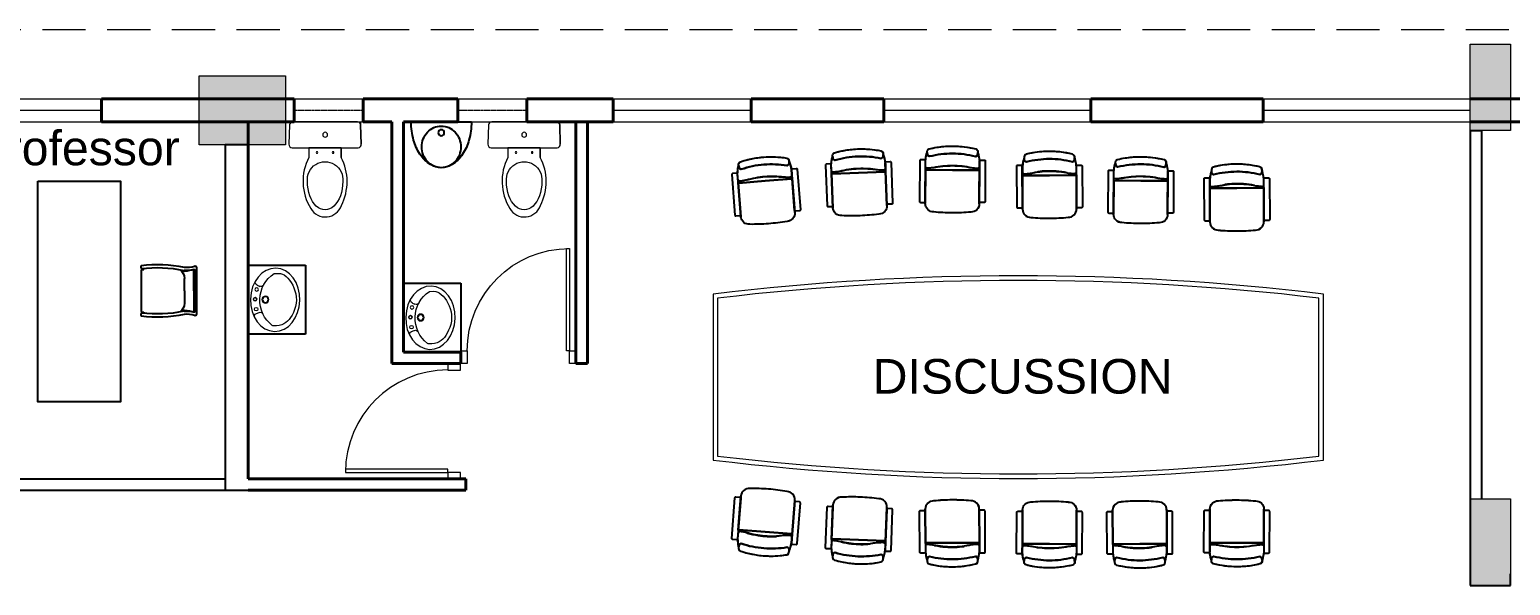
# Model space of a CAD drawing. Header units: inches. Extents: x 150067 to 167379, y -92057 to -49035.
# Drawn here: x 158215 to 159503, y -63292 to -62810 of the extents above; entities that cross this region are included whole.
import ezdxf

# ---------------------------------------------------------------- set-up
doc = ezdxf.new("R2010")
doc.units = ezdxf.units.IN
doc.header["$LTSCALE"] = 0.1
doc.header["$MEASUREMENT"] = 0
doc.linetypes.add('HIDDEN', pattern=[0.375, 0.25, -0.125])
for name, color, linetype, lineweight in [('_FURNITURE2', 30, 'Continuous', 25), ('COR HA', 40, 'Continuous', 18), ('DOOR', 10, 'Continuous', 15), ('FURN', 161, 'Continuous', 13), ('Layer4', 10, 'Continuous', 25), ('thin ha', 253, 'Continuous', 5), ('wall', 6, 'Continuous', 40), ('win', 102, 'Continuous', 20)]:
    doc.layers.add(name, color=color, linetype=linetype, lineweight=lineweight)
doc.layers.add('Layer1', color=7, linetype='Continuous')
doc.layers.add('SANI', color=10, linetype='Continuous')
doc.styles.add('1MM', font='arial.ttf', dxfattribs={"height": 1000})

# ---------------------------------------------------------------- blocks, each defined once
blk = doc.blocks.new('WC1')
at = {"layer": 'DOOR'}
for p, q in [((-29.3, -7.5), (-29.8, -22.7)), ((24.3, -5), (-26.8, -5))]:
    blk.add_line(p, q, dxfattribs=at)
for points in [[(26.8, -7.5), (27.3, -22.7, -0.423393), (24.7, -25.4), (-27.3, -25.4, -0.423393), (-29.8, -22.7), (-29.3, -7.5, -0.405093), (-26.8, -5), (24.3, -5, -0.405093), (26.8, -7.5, -0.407682)], [(11.5, -25.4), (11.5, -33, -0.265683), (10, -73.3, -0.649464), (-14.1, -70.9, -0.243179), (-14, -33), (-14, -25.4), (11.5, -25.4)], [(12.6, -52, 1.119632), (-15.2, -52, 17.71796)]]:
    blk.add_lwpolyline(points, format="xyb", dxfattribs=at)
blk.add_lwpolyline([(-14, -25.4), (-14, -33)], dxfattribs=at)
for centre, radius in [((-1.3, -15.2), 1.91), ((-7.6, -29.2), 0.636), ((5.1, -29.2), 0.636)]:
    blk.add_circle(centre, radius, dxfattribs=at)
blk.add_arc((-26.8, -7.5), 2.54, 90, 178.2101, dxfattribs=at)
blk.add_ellipse((-1.3, -52), major_axis=(0, -22.4), ratio=0.622298, start_param=4.712389, end_param=7.853982, dxfattribs=at)
blk = doc.blocks.new('UR1P')
at = {"layer": 'SANI'}
for points in [[(-29.7, 0, 0.066402), (-27.3, -18, 0.078959), (-21, -32, 0.107161), (-10.6, -42.2, 0.141785), (0, -45.2, 0.141785), (10.6, -42.2, 0.107161), (21, -32, 0.078959), (27.3, -18, 0.066402), (29.7, 0)], [(0, -45.2, 0.104192), (7.3, -43.7, 0.100673), (13.6, -39.2, 0.096065), (17.8, -32.6, 0.093043), (19.3, -24.7, 0.093043), (17.8, -16.8, 0.096065), (13.6, -10.2, 0.100673), (7.3, -5.7, 0.104192), (0, -4.2, 0.104192), (-7.3, -5.7, 0.100673), (-13.6, -10.2, 0.096065), (-17.8, -16.8, 0.093043), (-19.3, -24.7, 0.093043), (-17.8, -32.6, 0.096065), (-13.6, -39.2, 0.100673), (-7.3, -43.7, 0.104192)]]:
    blk.add_lwpolyline(points, format="xyb", close=True, dxfattribs=at)
blk.add_circle((0, -10.8), 2.97, dxfattribs=at)
blk = doc.blocks.new('WB5')
at = {"layer": 'DOOR'}
for p, q in [((4.7, 11.3), (6.8, 10.5)), ((5.3, -11), (7.3, -10.1))]:
    blk.add_line(p, q, dxfattribs=at)
for points in [[(2.4, 0.1, 1), (5, 0.1, 1)], [(3.2, 7.9, 1), (5.9, 7.9, 1)], [(3.6, -7.7, -1), (6.3, -7.6, -1)]]:
    blk.add_lwpolyline(points, format="xyb", close=True, dxfattribs=at)
for centre, radius in [((3.7, 0.1), 1.32), ((11.8, 0.3), 2.73), ((11.8, 0.3), 2.19)]:
    blk.add_circle(centre, radius, dxfattribs=at)
for centre, radius, start, end in [((5.6, 13.6), 2.49, 151.6403, 249.4649), ((7.7, 12.8), 2.49, 249.4649, 334.3015), ((32.6, 0.8), 25.2, 127.6693, 236.45), ((18.2, 19.4), 1.66, 91.5976, 127.6693), ((6.3, -13.3), 2.49, 113.4041, 211.2287), ((8.3, -12.4), 2.49, 28.5675, 113.4041)]:
    blk.add_arc(centre, radius, start, end, dxfattribs=at)
blk.add_ellipse((19.5, 0.5), major_axis=(-0.6, 24.9), ratio=0.783308, dxfattribs=at)
blk.add_open_spline([(18.7, -20.2), (23.5, -20.6), (25, -20), (30.8, -16.4), (34.3, -10.8), (37.3, 2.3), (34.9, 9.5), (28.9, 18.7), (25, 21.3), (18.2, 21.1)], degree=3, knots=[3.262053, 3.262053, 3.262053, 3.262053, 3.577225, 3.577225, 4.479784, 4.479784, 5.382343, 5.382343, 6.141594, 6.141594, 6.141594, 6.141594], dxfattribs=at)
blk = doc.blocks.new('A$C764D24B9')
at = {"layer": 'DOOR'}
for points in [[(0.056, 0.111), (0.083, 0.111), (0.083, 1), (0.056, 1)], [(0, 0), (0.056, 0), (0.056, 0.111), (0, 0.111)], [(0.944, 0), (1, 0), (1, 0.111), (0.944, 0.111)]]:
    blk.add_lwpolyline(points, close=True, dxfattribs=at)
blk.add_arc((0.056, 0.111), 0.889, 0, 90, dxfattribs=at)
blk = doc.blocks.new('yttu')
at = {"layer": 'thin ha', "linetype": 'Continuous', "lineweight": 20, "ltscale": 0.1}
blk.add_hatch(color=2, dxfattribs=at).paths.add_polyline_path([(-6879.58, -1156.369), (-6878.83, -1156.369), (-6878.83, -1156.969), (-6879.58, -1156.969)])
at = {"layer": 'thin ha', "color": 2, "linetype": 'Continuous', "lineweight": 20, "ltscale": 0.1}
blk.add_lwpolyline([(-6879.58, -1156.369), (-6878.83, -1156.369), (-6878.83, -1156.969), (-6879.58, -1156.969)], close=True, dxfattribs=at)
blk = doc.blocks.new('chair')
at = {"layer": '_FURNITURE2', "color": 8}
for p, q in [((7.9, 23.5), (37.6, 23.6)), ((37.1, 23.1), (37.2, 0.1)), ((37.1, 23.1), (37.3, -22.9)), ((39.7, 23.6), (37.6, 23.6)), ((37.2, 0.1), (37.3, -22.9)), ((37.8, -23.4), (8, -23.5)), ((37.8, -23.4), (39.8, -23.4))]:
    blk.add_line(p, q, dxfattribs=at)
for points in [[(8.9, 27.7), (8.9, 24.3, 0.414214), (9.7, 23.5), (45.1, 23.7, 0.414214), (45.9, 24.5), (45.9, 27.9, 0.414214), (45.1, 28.7), (9.7, 28.5, 0.414214)], [(37.8, -23.4, -0.414214), (37.3, -22.9), (37.2, 0.1), (37.1, 23.1, -0.414214), (37.6, 23.6), (7.9, 23.5, 0.419548), (0.7, 16.2, 0.022912), (0, 0, 0.022912), (0.8, -16.2, 0.419548), (8, -23.5)], [(52.4, -21.9, -0.077586), (50.8, -21.6, -0.283971), (49.1, -20.2, -0.119234), (49.1, -19.8, 0.061068), (51.5, 0.2, 0.061068), (49, 20.1, -0.119234), (49, 20.6, -0.283971), (50.6, 22, -0.077586), (52.3, 22.2, 0.081923), (41.8, 23.6), (39.7, 23.6, 0.281832), (38.6, 21.8, 0.029927), (39.1, 16.7, -0.051852), (40.9, 0.1, -0.051852), (39.2, -16.4, 0.029927), (38.7, -21.6, 0.281832), (39.8, -23.4), (42, -23.4, 0.081807)], [(55.6, -20, 0.060704), (58, 0.2, 0.060704), (55.5, 20.4, 0.260235), (54.3, 21.8, 0.174496), (50.6, 22, 0.168162), (49.5, 21.3, 0.174383), (49, 20.1, -0.061068), (51.5, 0.2, -0.061068), (49.1, -19.8, 0.174383), (49.6, -21, 0.168162), (50.8, -21.6, 0.077586), (52.4, -21.9, 0.095616), (54.4, -21.5, 0.260235)], [(9.1, -27.7), (9.1, -24.3, -0.414214), (9.9, -23.5), (45.3, -23.3, -0.414214), (46.1, -24.1), (46.1, -27.5, -0.414214), (45.3, -28.3), (9.9, -28.5, -0.414214)]]:
    blk.add_lwpolyline(points, format="xyb", close=True, dxfattribs=at)
for centre, radius, start, end in [((176.8, 0.6), 176.8, 174.9426, 180.1927), ((7.9, 16.3), 7.19, 90.1926, 181.2342), ((37.6, 23.1), 0.5, 90.1926, 180.1926), ((37.6, 23.1), 0.5, 90.1926, 180.1926), ((41.3, 21.4), 2.81, 125.9737, 198.9777), ((40.6, 21.9), 2, 117.2343, 180.1926), ((94.1, 23.8), 55.6, 183.4433, 194.0328), ((43.6, -337.2), 360.9, 89.7595, 90.6257), ((40.7, -16.9), 40.8, 73.5597, 83.8214), ((52.7, 19.2), 3.03, 23.05, 97.5606), ((-26.2, -0.1), 84.2, 10.1638, 14.0877), ((-26.2, -0.1), 84.2, 359.0156, 10.1638), ((176.8, 0.6), 176.8, 180.1924, 185.4425), ((-36.1, -0.1), 77.1, 355.7818, 7.7602), ((-39.6, 0.1), 80.6, 348.924, 355.8165), ((-26.2, -0.1), 84.2, 350.853, 359.0159), ((8, -16.3), 7.19, 179.1509, 270.1926), ((37.8, -22.9), 0.5, 180.1926, 270.1926), ((37.8, -22.9), 0.5, 180.1926, 270.1926), ((75.6, -22.6), 36.8, 168.6979, 178.212), ((40.7, -21.6), 2, 175.7302, 243.1508), ((40.7, -21.6), 2, 180.1926, 243.1508), ((40.4, 491.2), 514.6, 269.9303, 270.4548), ((41.5, 15.4), 38.9, 274.4404, 282.2115), ((42.7, 9.1), 32.5, 282.5804, 287.4737), ((52.9, -19.1), 2.85, 259.9826, 340.177), ((-26.2, -0.1), 84.2, 346.2974, 350.853)]:
    blk.add_arc(centre, radius, start, end, dxfattribs=at)
blk = doc.blocks.new('A$C2C166547')
at = {"color": 0}
for p, q in [((0.201, 0.464), (0.017, 0.464)), ((0.201, 0.456), (0.018, 0.456)), ((0.201, 0.455), (0.018, 0.455)), ((0.201, 0.464), (0.385, 0.464)), ((0.201, 0.456), (0.385, 0.456)), ((0.201, 0.455), (0.385, 0.455)), ((0.201, 0.374), (0.094, 0.374)), ((0.201, 0.374), (0.308, 0.374)), ((0.016, 0.02), (0.006, 0.02)), ((0.016, 0.02), (0.006, 0.016)), ((0.017, 0.001), (0.016, 0.02)), ((0.385, 0.001), (0.387, 0.02)), ((0.387, 0.02), (0.396, 0.016)), ((0.387, 0.02), (0.396, 0.02))]:
    blk.add_line(p, q, dxfattribs=at)
blk.add_lwpolyline([(0.023, 0.369, 0.080461), (0.008, 0, 0.080461)], format="xyb", dxfattribs=at)
for centre, radius, start, end in [((0.018, 0.461), 0.00242, 100.345, 201.3742), ((-0.216, 0.394), 0.241, 354.5513, 15.9626), ((0.018, 0.455), 0.000725, 87.3762, 197.5208), ((0.018, 0.454), 0.000433, 71.7715, 189.2202), ((-0.282, 0.346), 0.317, 1.1591, 17.5641), ((0.685, 0.346), 0.317, 162.4359, 178.8409), ((0.618, 0.394), 0.241, 164.0374, 185.4487), ((0.384, 0.461), 0.00242, 338.6258, 79.655), ((0.385, 0.455), 0.000725, 342.4792, 92.6238), ((0.385, 0.454), 0.000433, 350.7798, 108.2285), ((0.095, 0.276), 0.0978, 90.5164, 143.1927), ((0.307, 0.276), 0.0978, 36.8073, 89.4836), ((-0.752, 0.137), 1.154, 353.1637, 11.5643), ((0.014, -0.011), 0.012, 71.7536, 116.5375), ((0.389, -0.011), 0.012, 63.4625, 108.2464)]:
    blk.add_arc(centre, radius, start, end, dxfattribs=at)

msp = doc.modelspace()

# ---------------------------------------------------------------- hatches: boundary and pattern name
at = {"layer": 'thin ha', "linetype": 'Continuous', "lineweight": 20, "ltscale": 0.1}
for points in [[(159467.59, -62822.34), (159502.59, -62822.34), (159502.59, -62897.34), (159467.59, -62897.34)], [(159467.59, -63217.34), (159502.59, -63217.34), (159502.59, -63292.34), (159467.59, -63292.34)]]:
    msp.add_hatch(color=2, dxfattribs=at).paths.add_polyline_path(points)

# ---------------------------------------------------------------- linework, layer by layer
at = {"elevation": 23680.86}
msp.add_lwpolyline([(158222.34, -62941.54), (158294.06, -62941.54), (158294.06, -63132.9), (158222.34, -63132.9)], close=True, dxfattribs=at)
msp.add_lwpolyline([(158358.46, -63015.43, -0.1025232), (158349.72, -63016.39, 0.0804606), (158312, -63014.83, 0.3022999), (158312.29, -63017.27, -0.1979323), (158312.36, -63018.19, 0.028193), (158312, -63023.59), (158312, -63036.6), (158312, -63049.6, 0.028193), (158312.36, -63055.01, -0.1979323), (158312.29, -63055.92, 0.3022999), (158312, -63058.37, 0.0804606), (158349.72, -63056.81, -0.1025232), (158358.46, -63057.77, 0.5871113), (158360.38, -63056.69), (158360.38, -63016.51, 0.5871113)], format="xyb", close=True, dxfattribs=at)
at = {"layer": 'COR HA', "linetype": 'Continuous', "lineweight": 25, "ltscale": 0.1}
for p, q in [((158277.59, -62869.84, 23680.86), (158277.59, -62889.84, 23680.86)), ((158842.44, -62869.84, 23680.86), (158842.44, -62889.84, 23680.86)), ((158957.88, -62869.84, 23680.86), (158957.88, -62889.84, 23680.86)), ((159137.88, -62869.84, 23680.86), (159137.88, -62889.84, 23680.86)), ((159287.59, -62869.84, 23680.86), (159287.59, -62889.84, 23680.86))]:
    msp.add_line(p, q, dxfattribs=at)
at = {"layer": 'COR HA', "linetype": 'Continuous', "lineweight": 25, "ltscale": 0.1, "elevation": 23680.86}
msp.add_lwpolyline([(158842.44, -62889.84), (158842.44, -62869.84)], dxfattribs=at)
at = {"layer": 'DOOR', "linetype": 'HIDDEN', "ltscale": 1500}
msp.add_line((157720.09, -62809.84, 23680.86), (164757.63, -62809.84, 23680.86), dxfattribs=at)
at = {"layer": 'FURN', "linetype": 'Continuous', "ltscale": 0.1, "elevation": 23680.86, "flags": 128}
msp.add_lwpolyline([(159340.14, -63183.56), (159340.14, -63039.56, 0.0602799), (158809.33, -63039.56), (158809.33, -63183.56, 0.0602799), (159340.14, -63183.56)], format="xyb", dxfattribs=at)
at = {"layer": 'FURN', "color": 1, "linetype": 'Continuous', "ltscale": 0.1, "elevation": 23680.86, "flags": 128}
msp.add_lwpolyline([(159336.14, -63180.15), (159336.14, -63042.98, 0.0589679), (158813.33, -63042.98), (158813.33, -63180.15, 0.0589679)], format="xyb", close=True, dxfattribs=at)
at = {"layer": 'Layer1', "color": 6, "linetype": 'Continuous', "ltscale": 0.1}
for p, q in [((159467.59, -62897.34, 23680.86), (159467.59, -63292.34, 23680.86)), ((159467.59, -62897.34, 23680.86), (159477.59, -62897.34, 23680.86)), ((159477.59, -62897.34, 23680.86), (159477.59, -63217.34, 23680.86)), ((158405.09, -62909.84, 23680.86), (158385.09, -62909.84, 23680.86)), ((158385.09, -62909.84, 23680.86), (158385.09, -63209.84, 23680.86)), ((158157.59, -63199.84, 23680.86), (158385.09, -63199.84, 23680.86)), ((158157.59, -63209.84, 23680.86), (158385.09, -63209.84, 23680.86)), ((158385.09, -63209.84, 23680.86), (158405.09, -63209.84, 23680.86)), ((159502.59, -63292.34, 23680.86), (159502.59, -63282.34, 23680.86)), ((159467.59, -63292.34, 23680.86), (159502.59, -63292.34, 23680.86))]:
    msp.add_line(p, q, dxfattribs=at)
at = {"layer": 'Layer4', "linetype": 'Continuous', "ltscale": 0.1}
for p, q in [((158405.09, -63014.27, 23680.86), (158455.09, -63014.27, 23680.86)), ((158455.09, -63014.27, 23680.86), (158455.09, -63074.27, 23680.86)), ((158540.09, -63029.84, 23680.86), (158590.09, -63029.84, 23680.86)), ((158590.09, -63029.84, 23680.86), (158590.09, -63089.84, 23680.86)), ((158455.09, -63074.27, 23680.86), (158405.09, -63074.27, 23680.86))]:
    msp.add_line(p, q, dxfattribs=at)
at = {"layer": 'thin ha', "color": 2, "linetype": 'Continuous', "lineweight": 20, "ltscale": 0.1, "elevation": 23680.86}
for points in [[(159467.59, -62822.34), (159502.59, -62822.34), (159502.59, -62897.34), (159467.59, -62897.34)], [(159467.59, -63217.34), (159502.59, -63217.34), (159502.59, -63292.34), (159467.59, -63292.34)]]:
    msp.add_lwpolyline(points, close=True, dxfattribs=at)
at = {"layer": 'wall', "linetype": 'Continuous', "ltscale": 0.1}
for p, q in [((158277.59, -62889.84, 23680.86), (158277.59, -62869.84, 23680.86)), ((158445.27, -62889.84, 23680.86), (158445.27, -62869.84, 23680.86)), ((158445.27, -62889.84, 23680.86), (158445.27, -62869.84, 23680.86)), ((158445.27, -62889.84, 23680.86), (158445.27, -62869.84, 23680.86)), ((158445.27, -62889.84, 23680.86), (158445.27, -62869.84, 23680.86)), ((158505.27, -62889.84, 23680.86), (158505.27, -62869.84, 23680.86)), ((158505.27, -62889.84, 23680.86), (158505.27, -62869.84, 23680.86)), ((158505.27, -62889.84, 23680.86), (158505.27, -62869.84, 23680.86)), ((158505.27, -62889.84, 23680.86), (158505.27, -62869.84, 23680.86)), ((158540.52, -62869.84, 23680.86), (158587.5, -62869.84, 23680.86)), ((158540.52, -62869.84, 23680.86), (158587.5, -62869.84, 23680.86)), ((158540.52, -62869.84, 23680.86), (158587.5, -62869.84, 23680.86)), ((158587.5, -62889.84, 23680.86), (158587.5, -62869.84, 23680.86)), ((158587.5, -62889.84, 23680.86), (158587.5, -62869.84, 23680.86)), ((158647.5, -62889.84, 23680.86), (158647.5, -62869.84, 23680.86)), ((158647.5, -62889.84, 23680.86), (158647.5, -62869.84, 23680.86)), ((158842.44, -62889.84, 23680.86), (158842.44, -62869.84, 23680.86)), ((158957.88, -62869.84, 23680.86), (158957.88, -62889.84, 23680.86)), ((159137.88, -62889.84, 23680.86), (159137.88, -62869.84, 23680.86)), ((159287.59, -62869.84, 23680.86), (159287.59, -62889.84, 23680.86)), ((158445.27, -62889.84, 23680.86), (158405.09, -62889.84, 23680.86)), ((158405.09, -63199.84, 23680.86), (158405.09, -62889.84, 23680.86)), ((158445.27, -62889.84, 23680.86), (158405.09, -62889.84, 23680.86)), ((158445.27, -62889.84, 23680.86), (158442.49, -62889.84, 23680.86)), ((158445.27, -62889.84, 23680.86), (158442.49, -62889.84, 23680.86)), ((158530.09, -62889.84, 23680.86), (158505.27, -62889.84, 23680.86)), ((158530.09, -62889.84, 23680.86), (158505.27, -62889.84, 23680.86)), ((158530.09, -63089.84, 23680.86), (158530.09, -62889.84, 23680.86)), ((158530.09, -63099.84, 23680.86), (158530.09, -62889.84, 23680.86)), ((158587.5, -62889.84, 23680.86), (158540.09, -62889.84, 23680.86)), ((158587.5, -62889.84, 23680.86), (158540.09, -62889.84, 23680.86)), ((158587.5, -62889.84, 23680.86), (158584.72, -62889.84, 23680.86)), ((158587.5, -62889.84, 23680.86), (158584.72, -62889.84, 23680.86)), ((158690.09, -62889.84, 23680.86), (158647.5, -62889.84, 23680.86)), ((158690.09, -62889.84, 23680.86), (158647.5, -62889.84, 23680.86)), ((158690.09, -63099.84, 23680.86), (158690.09, -62889.84, 23680.86)), ((158540.09, -63089.84, 23680.86), (158540.09, -63014.84, 23680.86)), ((158540.09, -63089.84, 23680.86), (158590.09, -63089.84, 23680.86)), ((158530.09, -63099.84, 23680.86), (158540.09, -63099.84, 23680.86)), ((158530.09, -63099.84, 23680.86), (158590.09, -63099.84, 23680.86)), ((158540.09, -63099.84, 23680.86), (158590.09, -63099.84, 23680.86)), ((158690.09, -63099.84, 23680.86), (158700.09, -63099.84, 23680.86)), ((158405.09, -63199.84, 23680.86), (158594.31, -63199.84, 23680.86)), ((158405.09, -63199.84, 23680.86), (158594.31, -63199.84, 23680.86)), ((158405.09, -63199.84, 23680.86), (158594.31, -63199.84, 23680.86)), ((158594.31, -63209.84, 23680.86), (158594.31, -63199.84, 23680.86)), ((158405.09, -63209.84, 23680.86), (158594.31, -63209.84, 23680.86))]:
    msp.add_line(p, q, dxfattribs=at)
at = {"layer": 'wall', "linetype": 'Continuous', "ltscale": 0.1, "elevation": 23680.86}
for points in [[(158277.59, -62869.84), (158445.27, -62869.84)], [(158277.59, -62889.84), (158277.59, -62869.84)], [(158505.27, -62869.84), (158587.5, -62869.84)], [(158540.52, -62869.84), (158587.5, -62869.84)], [(158647.5, -62869.84), (158722.44, -62869.84)], [(158722.44, -62889.84), (158722.44, -62869.84)], [(158842.44, -62869.84), (158957.88, -62869.84)], [(158842.44, -62889.84), (158842.44, -62869.84)], [(158957.88, -62889.84), (158957.88, -62869.84)], [(159137.88, -62869.84), (159287.59, -62869.84)], [(159137.88, -62889.84), (159137.88, -62869.84)], [(159287.59, -62889.84), (159287.59, -62869.84)], [(159467.59, -62869.84), (159651.48, -62869.84)], [(158277.59, -62889.84), (158445.27, -62889.84)], [(158505.27, -62889.84), (158530.09, -62889.84)], [(158540.09, -62889.84), (158587.5, -62889.84)], [(158540.09, -62889.84), (158540.09, -63089.84)], [(158540.52, -62889.84), (158587.5, -62889.84)], [(158540.52, -62889.84), (158555.31, -62889.84)], [(158540.52, -62889.84), (158555.31, -62889.84)], [(158565.31, -62889.84), (158587.5, -62889.84)], [(158565.31, -62889.84), (158587.5, -62889.84)], [(158647.5, -62889.84), (158722.44, -62889.84)], [(158690.09, -62889.84), (158690.09, -63099.84)], [(158700.09, -62889.84), (158700.09, -63099.84)], [(158842.44, -62889.84), (158957.88, -62889.84)], [(159137.88, -62889.84), (159287.59, -62889.84)], [(159467.59, -62889.84), (159651.48, -62889.84)], [(158590.09, -63089.84), (158590.09, -63099.84)]]:
    msp.add_lwpolyline(points, dxfattribs=at)
at = {"layer": 'win'}
for p, q in [((158097.59, -62869.84, 23680.86), (158277.59, -62869.84, 23680.86)), ((158097.59, -62879.84, 23680.86), (158277.59, -62879.84, 23680.86)), ((158722.44, -62869.84, 23680.86), (158842.44, -62869.84, 23680.86)), ((158722.44, -62879.84, 23680.86), (158842.44, -62879.84, 23680.86)), ((158957.88, -62869.84, 23680.86), (159137.88, -62869.84, 23680.86)), ((158957.88, -62879.84, 23680.86), (159137.88, -62879.84, 23680.86)), ((159287.59, -62869.84, 23680.86), (159467.59, -62869.84, 23680.86)), ((159287.59, -62879.84, 23680.86), (159467.59, -62879.84, 23680.86)), ((158097.59, -62889.84, 23680.86), (158277.59, -62889.84, 23680.86)), ((158722.44, -62889.84, 23680.86), (158842.44, -62889.84, 23680.86)), ((158957.88, -62889.84, 23680.86), (159137.88, -62889.84, 23680.86)), ((159287.59, -62889.84, 23680.86), (159467.59, -62889.84, 23680.86))]:
    msp.add_line(p, q, dxfattribs=at)
at = {"layer": 'win', "color": 5, "elevation": 23680.86}
for points in [[(158445.27, -62869.84), (158505.27, -62869.84)], [(158587.5, -62869.84), (158647.5, -62869.84)], [(158445.27, -62889.84), (158505.27, -62889.84)], [(158587.5, -62889.84), (158647.5, -62889.84)]]:
    msp.add_lwpolyline(points, dxfattribs=at)
at = {"layer": 'win', "color": 5, "linetype": 'HIDDEN', "elevation": 23680.86}
for points in [[(158445.27, -62879.84), (158505.27, -62879.84)], [(158445.27, -62879.84), (158505.27, -62879.84)], [(158587.5, -62879.84), (158647.5, -62879.84)]]:
    msp.add_lwpolyline(points, dxfattribs=at)

# ---------------------------------------------------------------- block references
at = {"xscale": -100, "yscale": 100, "zscale": 100, "rotation": 270}
msp.add_blockref('A$C2C166547', (158312.29, -63056.68, 23680.86), dxfattribs=at)
for p, rotation in [((158857.63, -63208.8, 23680.86), 265.2799255991211), ((158937.39, -63215.72, 23680.86), 267.5075486979893), ((159017.35, -63218.2, 23680.86), 270), ((159180.25, -63219.17, 23680.86), 269.9999999999999)]:
    msp.add_blockref('chair', p, dxfattribs=dict(rotation=rotation))
at = {"xscale": -1, "rotation": 90}
for p in [(159101.93, -63219.17, 23680.86), (159264.83, -63218.2, 23680.86)]:
    msp.add_blockref('chair', p, dxfattribs=at)
at = {"layer": 'Layer4', "linetype": 'Continuous', "ltscale": 0.1}
for name, p, xscale, yscale, zscale in [('WC1', (158470.61, -62884.33, 23680.86), -1.102362204692325, 1.102362204706878, 1.102362204724409), ('UR1P', (158573.05, -62889.84, 23680.86), -0.8818897636956535, 0.881889763782965, 0.8818897637795275), ('WC1', (158643.69, -62884.33, 23680.86), -1.102362204692325, 1.102362204706878, 1.102362204724409)]:
    msp.add_blockref(name, p, dxfattribs=dict(at, xscale=xscale, yscale=yscale, zscale=zscale))
at = {"layer": 'Layer4', "linetype": 'Continuous', "ltscale": 0.1, "xscale": -1.102362204837844, "yscale": 1.102362204706878, "zscale": 1.102362204724409, "rotation": 180}
for p in [(158407.1, -63043.86, 23680.86), (158542.1, -63059.44, 23680.86)]:
    msp.add_blockref('WB5', p, dxfattribs=at)
at = {"layer": 'thin ha', "color": 2, "linetype": 'Continuous', "lineweight": 20, "xscale": 100, "yscale": 100, "zscale": 100}
msp.add_blockref('yttu', (846320.56, 52787.07, 23680.86), dxfattribs=at)
at = {"layer": 'wall', "xscale": -1}
for p, rotation in [((158857.63, -62978.33, 23680.86), 274.7200744008789), ((158937.39, -62971.41, 23680.86), 272.4924513020107), ((159017.35, -62968.93, 23680.86), 270), ((159181.07, -62978.18, 23680.86), 270)]:
    msp.add_blockref('chair', p, dxfattribs=dict(at, rotation=rotation))
at = {"layer": 'wall', "rotation": 90}
for p in [(159101.93, -62973.59, 23680.86), (159264.83, -62984.61, 23680.86)]:
    msp.add_blockref('chair', p, dxfattribs=at)
at = {"layer": 'wall', "linetype": 'Continuous', "ltscale": 0.1, "xscale": -100, "yscale": 100, "zscale": 100}
msp.add_blockref('A$C764D24B9', (158690.09, -63099.84, 23680.86), dxfattribs=at)
at = {"layer": 'wall', "linetype": 'Continuous', "ltscale": 0.1, "xscale": 100, "yscale": 100, "zscale": 100, "rotation": 90}
msp.add_blockref('A$C764D24B9', (158589.72, -63199.84, 23680.86), dxfattribs=at)

# ---------------------------------------------------------------- texts
at = {"layer": 'Layer4', "color": 0, "char_height": 30, "attachment_point": 1, "style": '1MM'}
for s, heights, insert in [('professor', [-38.84], (158171, -62897.58, 23680.78)), ('DISCUSSION ', [-31.04], (158948.15, -63095.84, 23680.78))]:
    msp.add_mtext_dynamic_manual_height_columns(s, width=145.5194, gutter_width=10, heights=heights, dxfattribs=dict(at, insert=insert))

doc.saveas('drawing.dxf')
